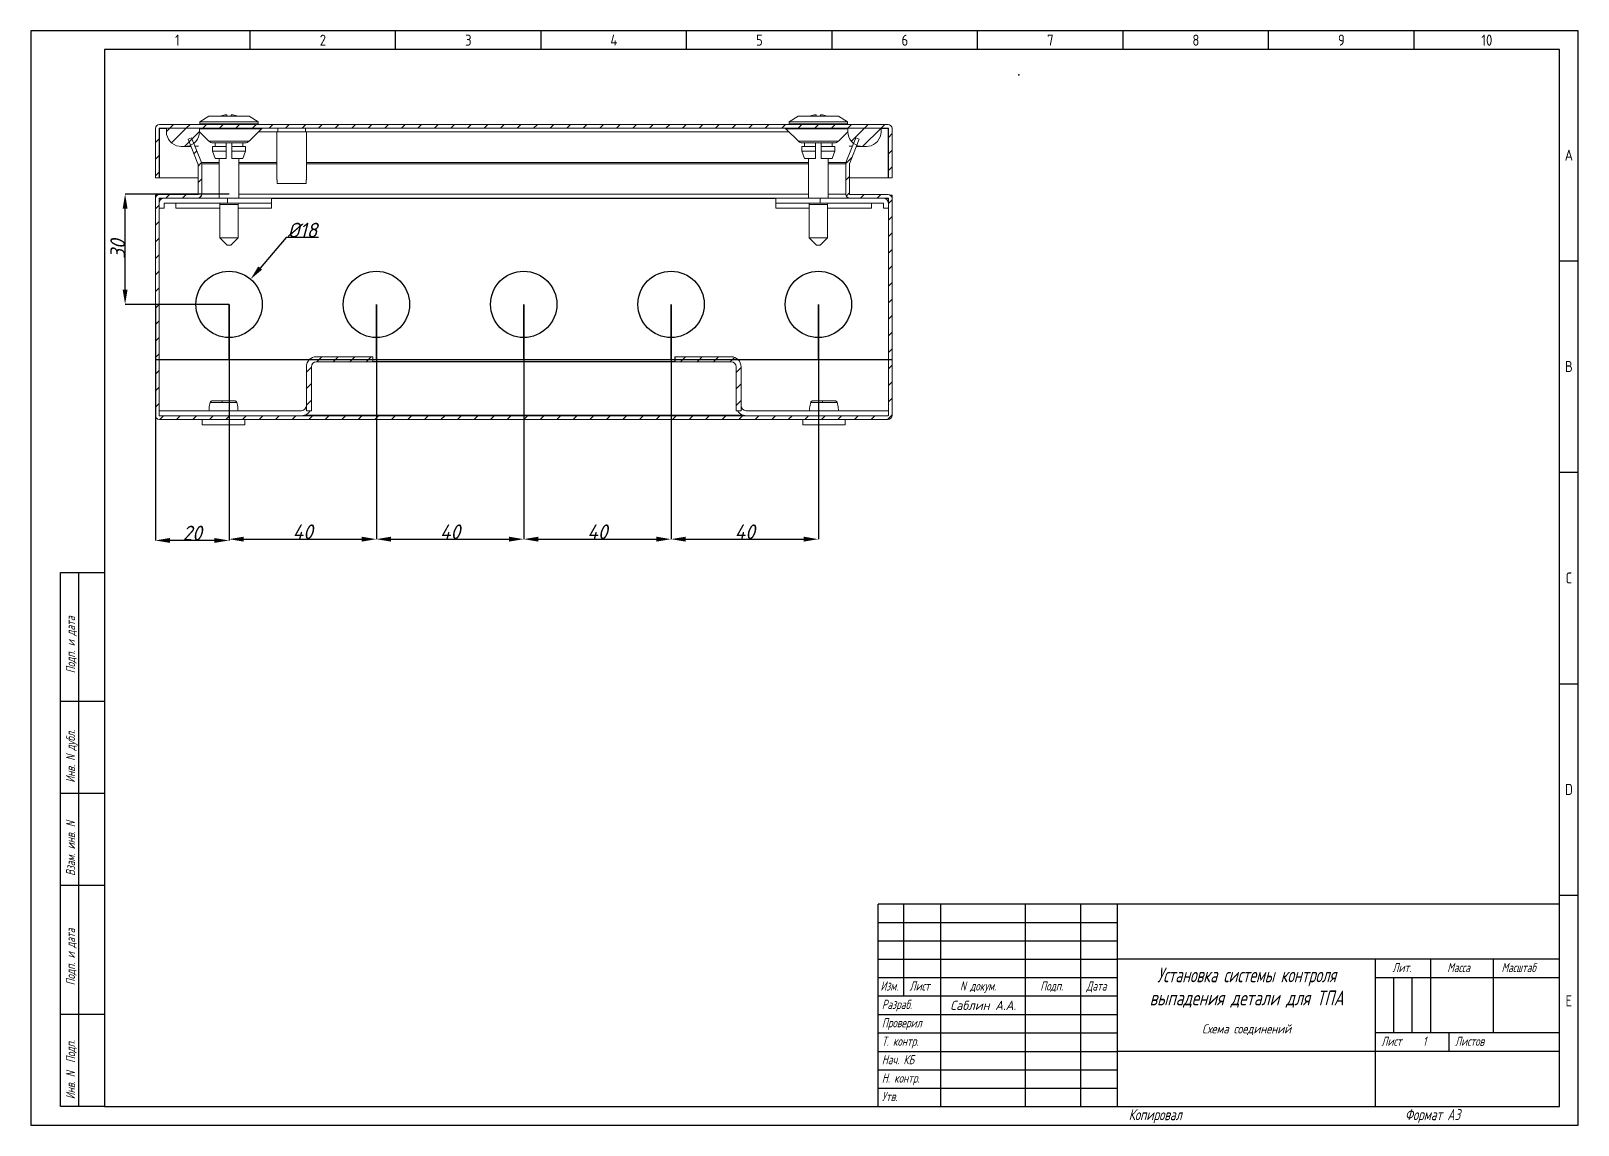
# Model space of a CAD drawing. Header units: millimetres. Extents: x 1328 to 12195, y -7 to 5934.
# Drawn here: x 2105 to 2525, y -6.7 to 290.3 of the extents above; entities that cross this region are included whole.
import ezdxf
from ezdxf.enums import TextEntityAlignment as Align

# ---------------------------------------------------------------- set-up
doc = ezdxf.new("R2010")
doc.units = ezdxf.units.MM
for name, color, linetype in [('FORMAT_LINE', 7, 'Continuous'), ('FORMAT_TEXT', 7, 'Continuous'), ('LINE', 3, 'Continuous'), ('TEXT', 7, 'Continuous'), ('Электроаппараты', 2, 'Continuous')]:
    doc.layers.add(name, color=color, linetype=linetype)
doc.styles.add('GOST_B', font='GOST_B.TTF', dxfattribs={"oblique": 15})
doc.styles.get("Standard").update_dxf_attribs({"font": 'TXTNEW.SHX'})
doc.styles.add('STYLE1', font='txtnew_w.shx', dxfattribs={"width": 0.8, "oblique": 15})
doc.dimstyles.new('ISO', dxfattribs={"dimtxt": 180, "dimasz": 180, "dimexe": 180, "dimexo": 180, "dimgap": 90, "dimtad": 1, "dimtoh": 1, "dimdec": 0, "dimzin": 0, "dimdsep": 46, "dimtxsty": 'Standard', "dimsah": 1, "dimcen": 90, "dimdle": 100, "dimadec": 4, "dimazin": 0, "dimtfac": 1, "dimtdec": 4, "dimtofl": 0, "dimtmove": 0, "dimatfit": 3, "dimfxl": 1, "dimtvp": 180, "dimtolj": 1, "dimtzin": 0, "dimarcsym": 0})
pattern_1 = [(225, (2248.3818, 441.4553), (2.245064, -2.245064), [])]

# ---------------------------------------------------------------- blocks, each defined once
blk = doc.blocks.new('FORMAT_A3-1')
for p, q in [((59.5, 292), (59.5, 297)), ((99, 292), (99, 297)), ((138.5, 292), (138.5, 297)), ((178, 292), (178, 297)), ((217.5, 292), (217.5, 297)), ((257, 292), (257, 297)), ((296.5, 292), (296.5, 297)), ((336, 292), (336, 297)), ((375.5, 292), (375.5, 297)), ((415, 234.6), (420, 234.6)), ((415, 177.2), (420, 177.2)), ((415, 119.8), (420, 119.8)), ((415, 62.4), (420, 62.4))]:
    blk.add_line(p, q)
at = {"color": 2}
for p, q in [((13, 5), (13, 150)), ((20, 115), (8, 115)), ((20, 90), (8, 90)), ((20, 65), (8, 65)), ((415, 60), (230, 60)), ((230, 5), (230, 60)), ((237, 35), (237, 60)), ((247, 5), (247, 60)), ((270, 5), (270, 60)), ((285, 5), (285, 60)), ((295, 5), (295, 60)), ((415, 45), (295, 45)), ((365, 5), (365, 45)), ((380, 25), (380, 45)), ((397, 25), (397, 45)), ((295, 40), (230, 40)), ((415, 40), (365, 40)), ((295, 35), (230, 35)), ((20, 30), (8, 30)), ((415, 25), (365, 25)), ((385, 20), (385, 25)), ((415, 20), (295, 20))]:
    blk.add_line(p, q, dxfattribs=at)
at = {"color": 7}
for p, q in [((230, 55), (295, 55)), ((230, 50), (295, 50)), ((230, 45), (295, 45)), ((370, 25), (370, 40)), ((375, 25), (375, 40)), ((230, 30), (295, 30)), ((230, 25), (295, 25)), ((230, 20), (295, 20)), ((230, 15), (295, 15)), ((230, 10), (295, 10))]:
    blk.add_line(p, q, dxfattribs=at)
blk.add_lwpolyline([(0, 0), (420, 0), (420, 297), (0, 297)], close=True)
at = {"color": 2}
blk.add_lwpolyline([(20, 5), (415, 5), (415, 292), (20, 292)], close=True, dxfattribs=at)
blk.add_lwpolyline([(20, 5), (8, 5), (8, 150), (20, 150)], dxfattribs=at)
at = {"style": 'STYLE1', "width": 0.8}
for s, p in [('1', (39.75, 294.5)), ('2', (79.25, 294.5)), ('3', (118.75, 294.5)), ('4', (158.25, 294.5)), ('5', (197.75, 294.5)), ('6', (237.25, 294.5)), ('7', (276.75, 294.5)), ('8', (316.25, 294.5)), ('9', (355.75, 294.5)), ('10', (395.25, 294.5)), ('A', (417.5, 263.3)), ('B', (417.5, 205.9)), ('C', (417.5, 148.5)), ('D', (417.5, 91.1)), ('E', (417.5, 33.7))]:
    blk.add_text(s, height=3, dxfattribs=at).set_placement(p, align=Align.MIDDLE_CENTER)
at = {"style": 'STYLE1', "oblique": 15, "width": 0.7}
for s, p in [('Подп. и дата', (12, 122.64)), ('Инв. N дубл.', (12, 92.91)), ('Взам. инв. N', (12, 67.64)), ('Подп. и дата', (12, 37.91)), ('Инв. N  Подп.', (12, 7))]:
    blk.add_text(s, height=2.5, rotation=90, dxfattribs=at).set_placement(p)
for s, height, p in [('Лит.', 2.5, (369.58, 41.5)), ('Масса', 2.5, (384.47, 41.5)), ('Масштаб', 2.5, (399.21, 41.5)), ('Изм.', 2.5, (230.61, 36.5)), ('Лист', 2.5, (238.5, 36.5)), ('N докум.', 2.5, (252.21, 36.5)), ('Подп.', 2.5, (274, 36.5)), ('Дата', 2.5, (286.5, 36.5)), ('Разраб.', 2.5, (231, 31.5)), ('Проверил', 2.5, (231, 26.5)), ('Т. контр.', 2.5, (231, 21.5)), ('Лист     1', 2.5, (366.58, 21.5)), ('Листов', 2.5, (386.58, 21.5)), ('Нач. КБ', 2.5, (231, 16.5)), ('Н. контр.', 2.5, (231, 11.5)), ('Утв.', 2.5, (231, 6.5)), ('Копировал', 3, (298, 1.32)), ('Формат А3', 3, (373, 1.32))]:
    blk.add_text(s, height=height, dxfattribs=at).set_placement(p)
blk = doc.blocks.new('*D411')
at = {"layer": 'Defpoints', "color": 0}
for p in [(2138.73, 216.05), (2158.73, 216.05), (2138.73, 151.97)]:
    blk.add_point(p, dxfattribs=at)
at = {"layer": 'FORMAT_LINE', "color": 0, "lineweight": -2}
for p, q in [((2138.73, 216.05), (2138.73, 151.97)), ((2158.73, 216.05), (2158.73, 151.97)), ((2154.73, 151.97), (2142.73, 151.97))]:
    blk.add_line(p, q, dxfattribs=at)
at = {"layer": 'FORMAT_LINE', "color": 0}
for points in [[(2142.73, 152.64), (2142.73, 151.31), (2138.73, 151.97)], [(2154.73, 151.31), (2154.73, 152.64), (2158.73, 151.97)]]:
    blk.add_solid(points, dxfattribs=at)
at = {"layer": 'FORMAT_LINE', "color": 0, "insert": (2148.73, 153.97), "char_height": 4, "attachment_point": 5, "style": 'GOST_B'}
blk.add_mtext('\\A1;20', dxfattribs=at)
blk = doc.blocks.new('*D412')
at = {"layer": 'Defpoints', "color": 0}
for p in [(2130.52, 245.99), (2158.74, 245.99), (2158.73, 216.05)]:
    blk.add_point(p, dxfattribs=at)
at = {"layer": 'FORMAT_LINE', "color": 0, "lineweight": -2}
for p, q in [((2158.74, 245.99), (2130.52, 245.99)), ((2130.52, 220.05), (2130.52, 241.99)), ((2158.73, 216.05), (2130.52, 216.05))]:
    blk.add_line(p, q, dxfattribs=at)
at = {"layer": 'FORMAT_LINE', "color": 0}
for points in [[(2131.19, 241.99), (2129.85, 241.99), (2130.52, 245.99)], [(2129.85, 220.05), (2131.19, 220.05), (2130.52, 216.05)]]:
    blk.add_solid(points, dxfattribs=at)
at = {"layer": 'FORMAT_LINE', "color": 0, "insert": (2128.52, 231.02), "char_height": 4, "attachment_point": 5, "rotation": 90, "style": 'GOST_B'}
blk.add_mtext('\\A1;30', dxfattribs=at)
blk = doc.blocks.new('*D413')
at = {"layer": 'Defpoints', "color": 0}
for p in [(2158.73, 216.05), (2198.73, 216.05), (2198.73, 152.32)]:
    blk.add_point(p, dxfattribs=at)
at = {"layer": 'FORMAT_LINE', "color": 0, "lineweight": -2}
for p, q in [((2158.73, 216.05), (2158.73, 152.32)), ((2198.73, 216.05), (2198.73, 152.32)), ((2162.73, 152.32), (2194.73, 152.32))]:
    blk.add_line(p, q, dxfattribs=at)
at = {"layer": 'FORMAT_LINE', "color": 0}
for points in [[(2162.73, 152.99), (2162.73, 151.65), (2158.73, 152.32)], [(2194.73, 151.65), (2194.73, 152.99), (2198.73, 152.32)]]:
    blk.add_solid(points, dxfattribs=at)
at = {"layer": 'FORMAT_LINE', "color": 0, "insert": (2178.73, 154.32), "char_height": 4, "attachment_point": 5, "style": 'GOST_B'}
blk.add_mtext('\\A1;40', dxfattribs=at)
blk = doc.blocks.new('*D414')
at = {"layer": 'Defpoints', "color": 0}
for p in [(2164.58, 222.88), (2152.87, 209.21)]:
    blk.add_point(p, dxfattribs=at)
at = {"layer": 'FORMAT_LINE', "color": 0, "lineweight": -2}
for p, q in [((2174.28, 234.21), (2167.18, 225.92)), ((2182.99, 234.21), (2174.28, 234.21))]:
    blk.add_line(p, q, dxfattribs=at)
at = {"layer": 'FORMAT_LINE', "color": 0}
blk.add_solid([(2166.67, 226.36), (2167.69, 225.49), (2164.58, 222.88)], dxfattribs=at)
at = {"layer": 'FORMAT_LINE', "color": 0, "insert": (2178.64, 236.21), "char_height": 4, "attachment_point": 5, "style": 'GOST_B'}
blk.add_mtext('\\A1;%%c18', dxfattribs=at)
blk = doc.blocks.new('*D454')
at = {"layer": 'Defpoints', "color": 0}
for p in [(2198.73, 216.05), (2238.73, 216.05), (2238.73, 152.32)]:
    blk.add_point(p, dxfattribs=at)
at = {"layer": 'FORMAT_LINE', "color": 0, "lineweight": -2}
for p, q in [((2198.73, 216.05), (2198.73, 152.32)), ((2238.73, 216.05), (2238.73, 152.32)), ((2202.73, 152.32), (2234.73, 152.32))]:
    blk.add_line(p, q, dxfattribs=at)
at = {"layer": 'FORMAT_LINE', "color": 0}
for points in [[(2202.73, 152.99), (2202.73, 151.65), (2198.73, 152.32)], [(2234.73, 151.65), (2234.73, 152.99), (2238.73, 152.32)]]:
    blk.add_solid(points, dxfattribs=at)
at = {"layer": 'FORMAT_LINE', "color": 0, "insert": (2218.73, 154.32), "char_height": 4, "attachment_point": 5, "style": 'GOST_B'}
blk.add_mtext('\\A1;40', dxfattribs=at)
blk = doc.blocks.new('*D455')
at = {"layer": 'Defpoints', "color": 0}
for p in [(2238.73, 216.05), (2278.73, 216.05), (2278.73, 152.32)]:
    blk.add_point(p, dxfattribs=at)
at = {"layer": 'FORMAT_LINE', "color": 0, "lineweight": -2}
for p, q in [((2238.73, 216.05), (2238.73, 152.32)), ((2278.73, 216.05), (2278.73, 152.32)), ((2242.73, 152.32), (2274.73, 152.32))]:
    blk.add_line(p, q, dxfattribs=at)
at = {"layer": 'FORMAT_LINE', "color": 0}
for points in [[(2242.73, 152.99), (2242.73, 151.65), (2238.73, 152.32)], [(2274.73, 151.65), (2274.73, 152.99), (2278.73, 152.32)]]:
    blk.add_solid(points, dxfattribs=at)
at = {"layer": 'FORMAT_LINE', "color": 0, "insert": (2258.73, 154.32), "char_height": 4, "attachment_point": 5, "style": 'GOST_B'}
blk.add_mtext('\\A1;40', dxfattribs=at)
blk = doc.blocks.new('*D456')
at = {"layer": 'Defpoints', "color": 0}
for p in [(2278.73, 216.05), (2318.73, 216.05), (2318.73, 152.32)]:
    blk.add_point(p, dxfattribs=at)
at = {"layer": 'FORMAT_LINE', "color": 0, "lineweight": -2}
for p, q in [((2278.73, 216.05), (2278.73, 152.32)), ((2318.73, 216.05), (2318.73, 152.32)), ((2282.73, 152.32), (2314.73, 152.32))]:
    blk.add_line(p, q, dxfattribs=at)
at = {"layer": 'FORMAT_LINE', "color": 0}
for points in [[(2282.73, 152.99), (2282.73, 151.65), (2278.73, 152.32)], [(2314.73, 151.65), (2314.73, 152.99), (2318.73, 152.32)]]:
    blk.add_solid(points, dxfattribs=at)
at = {"layer": 'FORMAT_LINE', "color": 0, "insert": (2298.73, 154.32), "char_height": 4, "attachment_point": 5, "style": 'GOST_B'}
blk.add_mtext('\\A1;40', dxfattribs=at)

msp = doc.modelspace()

# ---------------------------------------------------------------- hatches: boundary and pattern name
at = {"layer": 'Электроаппараты', "linetype": 'Continuous', "lineweight": 0}
h = msp.add_hatch(dxfattribs=at)
h.set_pattern_fill('ANSI31', color=256, angle=180, style=0)
h.set_pattern_definition(pattern_1)
edge = h.paths.add_edge_path(flags=0)
edge.add_arc((2337.63, 263.78), 1.1, 360, 450)
edge.add_line((2337.63, 264.88), (2139.83, 264.88))
edge.add_arc((2139.83, 263.78), 1.1, 90, 180)
edge.add_line((2138.73, 263.78), (2138.73, 250.38))
edge.add_line((2138.73, 250.38), (2139.73, 250.38))
edge.add_line((2139.73, 250.38), (2139.73, 263.78))
edge.add_arc((2139.83, 263.78), 0.1, 90, 180, ccw=False)
edge.add_line((2139.83, 263.88), (2337.63, 263.88))
edge.add_arc((2337.63, 263.78), 0.1, 0, 90, ccw=False)
edge.add_line((2337.73, 263.78), (2337.73, 250.38))
edge.add_line((2337.73, 250.38), (2338.73, 250.38))
edge.add_line((2338.73, 250.38), (2338.73, 263.78))
h = msp.add_hatch(dxfattribs=at)
h.set_pattern_fill('ANSI31', color=256, angle=180, style=0)
h.set_pattern_definition(pattern_1)
edge = h.paths.add_edge_path(flags=0)
edge.add_arc((2337.63, 185.94), 0.1, 270, 360, ccw=False)
edge.add_line((2337.63, 185.84), (2139.83, 185.84))
edge.add_arc((2139.83, 185.94), 0.1, 180, 270, ccw=False)
edge.add_line((2139.73, 185.94), (2139.73, 244.78))
edge.add_arc((2139.83, 244.78), 0.1, 90, 180, ccw=False)
edge.add_line((2139.83, 244.88), (2150.21, 244.88))
edge.add_arc((2150.21, 245.98), 1.1, 270, 360)
edge.add_line((2151.31, 245.98), (2151.31, 254.16))
edge.add_arc((2150.21, 254.16), 1.1, 360, 382)
edge.add_line((2151.23, 254.57), (2148.54, 261.23))
edge.add_line((2148.54, 261.23), (2147.61, 260.86))
edge.add_line((2147.61, 260.86), (2150.3, 254.2))
edge.add_arc((2150.21, 254.16), 0.1, 0, 22, ccw=False)
edge.add_line((2150.31, 254.16), (2150.31, 245.98))
edge.add_arc((2150.21, 245.98), 0.1, 270, 360, ccw=False)
edge.add_line((2150.21, 245.88), (2139.83, 245.88))
edge.add_arc((2139.83, 244.78), 1.1, 90, 180)
edge.add_line((2138.73, 244.78), (2138.73, 185.94))
edge.add_arc((2139.83, 185.94), 1.1, 180, 270)
edge.add_line((2139.83, 184.84), (2337.63, 184.84))
edge.add_arc((2337.63, 185.94), 1.1, 270, 360)
edge.add_line((2338.73, 185.94), (2338.73, 244.78))
edge.add_arc((2337.63, 244.78), 1.1, 360, 450)
edge.add_line((2337.63, 245.88), (2327.24, 245.88))
edge.add_arc((2327.24, 245.98), 0.1, 180, 270, ccw=False)
edge.add_line((2327.14, 245.98), (2327.14, 254.16))
edge.add_arc((2327.24, 254.16), 0.1, 158, 180, ccw=False)
edge.add_line((2327.15, 254.2), (2329.84, 260.86))
edge.add_line((2329.84, 260.86), (2328.91, 261.23))
edge.add_line((2328.91, 261.23), (2326.22, 254.57))
edge.add_arc((2327.24, 254.16), 1.1, 158, 180)
edge.add_line((2326.14, 254.16), (2326.14, 245.98))
edge.add_arc((2327.24, 245.98), 1.1, 180, 270)
edge.add_line((2327.24, 244.88), (2337.63, 244.88))
edge.add_arc((2337.63, 244.78), 0.1, 0, 90, ccw=False)
edge.add_line((2337.73, 244.78), (2337.73, 185.94))
h = msp.add_hatch(dxfattribs=at)
h.set_pattern_fill('ANSI31', color=256, angle=180, style=0)
h.set_pattern_definition(pattern_1)
edge = h.paths.add_edge_path(flags=0)
edge.add_arc((2146.23, 266.38), 7.5, 261.7868, 278.2132)
edge.add_arc((2146.73, 262.92), 4, 278.2132, 360)
edge.add_line((2150.73, 262.92), (2150.73, 263.88))
edge.add_line((2150.73, 263.88), (2141.73, 263.88))
edge.add_line((2141.73, 263.88), (2141.73, 262.92))
edge.add_arc((2145.73, 262.92), 4, 180, 261.7868)
h = msp.add_hatch(dxfattribs=at)
h.set_pattern_fill('ANSI31', color=256, angle=180, style=0)
h.set_pattern_definition(pattern_1)
edge = h.paths.add_edge_path(flags=0)
edge.add_arc((2331.23, 266.38), 7.5, 261.7868, 278.2132)
edge.add_arc((2331.73, 262.92), 4, 278.2132, 360)
edge.add_line((2335.73, 262.92), (2335.73, 263.88))
edge.add_line((2335.73, 263.88), (2326.73, 263.88))
edge.add_line((2326.73, 263.88), (2326.73, 262.92))
edge.add_arc((2330.73, 262.92), 4, 180, 261.7868)
h = msp.add_hatch(dxfattribs=at)
h.set_pattern_fill('ANSI31', color=256, angle=180, style=0)
h.set_pattern_definition(pattern_1)
edge = h.paths.add_edge_path(flags=0)
edge.add_line((2179.73, 187.19), (2181.08, 187.19))
edge.add_line((2181.08, 187.19), (2181.08, 199.14))
edge.add_arc((2182.43, 199.14), 1.35, 90, 180, ccw=False)
edge.add_line((2182.43, 200.49), (2197.73, 200.49))
edge.add_line((2197.73, 200.49), (2197.73, 201.84))
edge.add_line((2197.73, 201.84), (2182.43, 201.84))
edge.add_arc((2182.43, 199.14), 2.7, 90, 180)
edge.add_line((2179.73, 199.14), (2179.73, 187.19))
h = msp.add_hatch(dxfattribs=at)
h.set_pattern_fill('ANSI31', color=256, angle=180, style=0)
h.set_pattern_definition(pattern_1)
edge = h.paths.add_edge_path(flags=0)
edge.add_arc((2295.03, 199.14), 1.35, 0, 90, ccw=False)
edge.add_line((2296.38, 199.14), (2296.38, 187.19))
edge.add_line((2296.38, 187.19), (2297.73, 187.19))
edge.add_line((2297.73, 187.19), (2297.73, 199.14))
edge.add_arc((2295.03, 199.14), 2.7, 360, 450)
edge.add_line((2295.03, 201.84), (2279.73, 201.84))
edge.add_line((2279.73, 201.84), (2279.73, 200.49))
edge.add_line((2279.73, 200.49), (2295.03, 200.49))

# ---------------------------------------------------------------- linework, layer by layer
at = {"layer": 'FORMAT_LINE', "color": 7}
for p, q in [((2158.73, 201.05), (2158.73, 216.05)), ((2198.73, 201.05), (2198.73, 216.05)), ((2238.73, 201.05), (2238.73, 216.05)), ((2278.73, 201.05), (2278.73, 216.05)), ((2318.73, 201.05), (2318.73, 216.05)), ((2279.73, 201.84), (2279.73, 200.49)), ((2138.73, 201.05), (2158.73, 201.05)), ((2158.73, 201.05), (2178.73, 201.05)), ((2178.73, 201.05), (2198.73, 201.05)), ((2279.73, 200.49), (2197.73, 200.49)), ((2198.73, 201.05), (2218.73, 201.05)), ((2218.73, 201.05), (2238.73, 201.05)), ((2238.73, 201.05), (2258.73, 201.05)), ((2258.73, 201.05), (2278.73, 201.05)), ((2278.73, 201.05), (2298.73, 201.05)), ((2298.73, 201.05), (2318.73, 201.05)), ((2318.73, 201.05), (2338.73, 201.05))]:
    msp.add_line(p, q, dxfattribs=at)
for centre in [(2158.73, 216.05), (2198.73, 216.05), (2238.73, 216.05), (2278.73, 216.05), (2318.73, 216.05)]:
    msp.add_circle(centre, 9, dxfattribs=at)
at = {"layer": 'LINE'}
msp.add_point((2373.16, 278.35), dxfattribs=at)
at = {"layer": 'Электроаппараты', "linetype": 'Continuous', "lineweight": 15}
for p, q in [((2337.63, 264.88), (2139.83, 264.88)), ((2153.22, 267.13), (2150.83, 265.58)), ((2150.83, 265.58), (2150.83, 265.08)), ((2166.62, 265.58), (2150.83, 265.58)), ((2150.83, 265.08), (2151.04, 264.88)), ((2166.62, 265.08), (2150.83, 265.08)), ((2164.23, 267.13), (2153.22, 267.13)), ((2158.13, 267.51), (2157.63, 267.51)), ((2159.82, 267.51), (2159.33, 267.51)), ((2166.62, 265.58), (2164.23, 267.13)), ((2166.41, 264.88), (2166.62, 265.08)), ((2166.62, 265.08), (2166.62, 265.58)), ((2313.22, 267.13), (2310.83, 265.58)), ((2310.83, 265.58), (2310.83, 265.08)), ((2326.62, 265.58), (2310.83, 265.58)), ((2310.83, 265.08), (2311.04, 264.88)), ((2326.62, 265.08), (2310.83, 265.08)), ((2324.23, 267.13), (2313.22, 267.13)), ((2318.13, 267.51), (2317.63, 267.51)), ((2319.82, 267.51), (2319.33, 267.51)), ((2326.62, 265.58), (2324.23, 267.13)), ((2326.41, 264.88), (2326.62, 265.08)), ((2326.62, 265.08), (2326.62, 265.58)), ((2138.73, 263.78), (2138.73, 250.38)), ((2139.68, 263.77), (2139.83, 263.78)), ((2139.73, 263.78), (2139.73, 250.38)), ((2337.63, 263.88), (2139.83, 263.88)), ((2139.83, 263.78), (2139.83, 263.88)), ((2139.83, 263.78), (2139.83, 250.38)), ((2141.73, 263.78), (2139.83, 263.78)), ((2141.73, 263.88), (2150.73, 263.88)), ((2141.73, 263.88), (2141.73, 262.92)), ((2147.61, 260.86), (2148.54, 261.23)), ((2150.3, 254.2), (2147.61, 260.86)), ((2151.23, 254.57), (2148.54, 261.23)), ((2150.73, 262.92), (2150.73, 263.88)), ((2158.73, 263.73), (2150.73, 263.73)), ((2150.73, 262.88), (2153.29, 260.32)), ((2167.58, 263.73), (2158.73, 263.73)), ((2164.17, 260.32), (2167.58, 263.73)), ((2166.76, 262.92), (2171.98, 262.92)), ((2171.73, 262.88), (2171.73, 249.88)), ((2179.73, 262.88), (2171.73, 262.88)), ((2171.98, 263.88), (2171.98, 262.88)), ((2179.48, 262.88), (2179.48, 263.88)), ((2179.48, 262.92), (2310.69, 262.92)), ((2179.73, 249.88), (2179.73, 262.88)), ((2309.87, 263.73), (2313.29, 260.32)), ((2318.73, 263.73), (2309.87, 263.73)), ((2326.73, 263.73), (2318.73, 263.73)), ((2324.17, 260.32), (2326.73, 262.88)), ((2328.91, 261.23), (2326.22, 254.57)), ((2326.73, 263.88), (2335.73, 263.88)), ((2326.73, 263.88), (2326.73, 262.92)), ((2329.84, 260.86), (2327.15, 254.2)), ((2328.91, 261.23), (2329.84, 260.86)), ((2335.73, 262.92), (2335.73, 263.88)), ((2337.63, 263.78), (2335.73, 263.78)), ((2337.63, 263.78), (2337.63, 263.88)), ((2337.63, 263.78), (2337.77, 263.77)), ((2337.63, 250.38), (2337.63, 263.78)), ((2337.73, 250.38), (2337.73, 263.78)), ((2338.73, 250.38), (2338.73, 263.78)), ((2146.23, 258.88), (2148.41, 258.88)), ((2147.3, 258.96), (2148.38, 258.96)), ((2149.46, 258.96), (2150.4, 258.96)), ((2153.29, 260.32), (2158.73, 260.32)), ((2154.23, 258.88), (2154.23, 257.63)), ((2157.98, 258.88), (2154.23, 258.88)), ((2154.23, 257.63), (2154.99, 255.63)), ((2157.98, 257.63), (2154.23, 257.63)), ((2154.98, 259.88), (2154.98, 258.88)), ((2157.98, 258.88), (2157.98, 259.88)), ((2157.98, 257.63), (2157.98, 258.88)), ((2157.98, 255.63), (2157.98, 257.63)), ((2158.73, 260.32), (2164.17, 260.32)), ((2159.48, 259.88), (2159.48, 258.88)), ((2159.48, 258.88), (2159.48, 257.63)), ((2163.23, 258.88), (2159.48, 258.88)), ((2159.48, 257.63), (2163.23, 257.63)), ((2159.48, 257.63), (2159.48, 255.63)), ((2162.46, 255.63), (2163.23, 257.63)), ((2162.48, 258.88), (2162.48, 259.88)), ((2163.23, 257.63), (2163.23, 258.88)), ((2313.29, 260.32), (2318.73, 260.32)), ((2314.23, 258.88), (2314.23, 257.63)), ((2317.98, 258.88), (2314.23, 258.88)), ((2314.23, 257.63), (2314.99, 255.63)), ((2317.98, 257.63), (2314.23, 257.63)), ((2314.98, 259.88), (2314.98, 258.88)), ((2317.98, 258.88), (2317.98, 259.88)), ((2317.98, 257.63), (2317.98, 258.88)), ((2317.98, 255.63), (2317.98, 257.63)), ((2318.73, 260.32), (2324.17, 260.32)), ((2319.48, 259.88), (2319.48, 258.88)), ((2323.23, 258.88), (2319.48, 258.88)), ((2319.48, 258.88), (2319.48, 257.63)), ((2319.48, 257.63), (2323.23, 257.63)), ((2319.48, 257.63), (2319.48, 255.63)), ((2322.46, 255.63), (2323.23, 257.63)), ((2322.48, 258.88), (2322.48, 259.88)), ((2323.23, 257.63), (2323.23, 258.88)), ((2327.05, 258.96), (2327.99, 258.96)), ((2329.04, 258.88), (2331.23, 258.88)), ((2329.07, 258.96), (2330.15, 258.96)), ((2150.31, 245.98), (2150.31, 254.16)), ((2156.08, 254.57), (2151.23, 254.57)), ((2151.31, 245.98), (2151.31, 254.16)), ((2151.31, 254.16), (2156.08, 254.16)), ((2154.99, 255.63), (2157.98, 255.63)), ((2156.08, 255.63), (2156.08, 244.88)), ((2159.48, 255.63), (2162.46, 255.63)), ((2161.38, 244.88), (2161.38, 255.63)), ((2171.73, 254.57), (2161.38, 254.57)), ((2161.38, 254.16), (2171.73, 254.16)), ((2316.08, 254.57), (2179.73, 254.57)), ((2179.73, 254.16), (2316.08, 254.16)), ((2314.99, 255.63), (2317.98, 255.63)), ((2316.08, 255.63), (2316.08, 244.88)), ((2319.48, 255.63), (2322.46, 255.63)), ((2321.38, 244.88), (2321.38, 255.63)), ((2326.22, 254.57), (2321.38, 254.57)), ((2321.38, 254.16), (2326.14, 254.16)), ((2326.14, 254.16), (2326.14, 245.98)), ((2327.14, 254.16), (2327.14, 245.98)), ((2139.73, 250.38), (2138.73, 250.38)), ((2139.73, 250.38), (2139.83, 250.38)), ((2139.83, 250.38), (2150.31, 250.38)), ((2171.78, 249.88), (2171.73, 249.88)), ((2171.78, 248.88), (2171.78, 249.88)), ((2171.78, 248.88), (2179.67, 248.88)), ((2179.73, 249.88), (2179.67, 249.88)), ((2179.67, 249.88), (2179.67, 248.88)), ((2327.14, 250.38), (2337.63, 250.38)), ((2337.73, 250.38), (2337.63, 250.38)), ((2337.73, 250.38), (2338.73, 250.38)), ((2138.73, 245.71), (2139.23, 245.71)), ((2138.73, 245.71), (2138.73, 244.86)), ((2138.73, 244.86), (2138.73, 244.86)), ((2138.73, 185.94), (2138.73, 244.78)), ((2139.73, 185.94), (2139.73, 244.78)), ((2139.73, 244.78), (2140.57, 244.78)), ((2139.77, 244.86), (2140.23, 244.86)), ((2139.83, 245.88), (2150.21, 245.88)), ((2139.83, 244.88), (2150.21, 244.88)), ((2140.23, 244.88), (2140.23, 244.86)), ((2150.21, 244.88), (2158.28, 244.88)), ((2150.3, 245.98), (2150.31, 245.99)), ((2150.31, 245.98), (2150.3, 245.98)), ((2156.08, 245.98), (2151.31, 245.98)), ((2158.28, 244.88), (2158.28, 243.53)), ((2170.28, 244.88), (2158.28, 244.88)), ((2316.08, 245.98), (2161.38, 245.98)), ((2170.28, 244.88), (2307.17, 244.88)), ((2170.28, 243.53), (2170.28, 244.88)), ((2170.28, 244.78), (2307.17, 244.78)), ((2307.17, 244.88), (2307.17, 243.53)), ((2319.17, 244.88), (2307.17, 244.88)), ((2319.17, 244.88), (2327.24, 244.88)), ((2319.17, 243.53), (2319.17, 244.88)), ((2326.14, 245.98), (2321.38, 245.98)), ((2327.14, 245.99), (2327.15, 245.98)), ((2327.15, 245.98), (2327.14, 245.98)), ((2327.24, 245.88), (2337.63, 245.88)), ((2327.24, 244.88), (2337.63, 244.88)), ((2336.88, 244.78), (2337.73, 244.78)), ((2337.23, 244.88), (2337.23, 244.86)), ((2337.23, 244.86), (2337.68, 244.86)), ((2337.73, 244.78), (2337.73, 185.94)), ((2338.22, 245.71), (2338.73, 245.71)), ((2338.72, 244.86), (2338.73, 244.86)), ((2338.73, 245.71), (2338.73, 244.86)), ((2338.73, 244.86), (2338.73, 244.78)), ((2338.73, 244.78), (2338.73, 185.94)), ((2141.08, 242.18), (2139.73, 242.18)), ((2141.08, 243.53), (2158.28, 243.53)), ((2141.08, 242.18), (2141.08, 243.53)), ((2144.28, 243.53), (2144.28, 243.53)), ((2144.28, 242.18), (2144.28, 243.53)), ((2156.19, 243.53), (2144.28, 243.53)), ((2156.23, 242.18), (2144.28, 242.18)), ((2156.19, 243.53), (2156.23, 243.13)), ((2156.23, 243.13), (2156.23, 234.13)), ((2156.23, 243.13), (2161.23, 243.13)), ((2158.28, 243.53), (2170.28, 243.53)), ((2161.23, 243.13), (2161.27, 243.53)), ((2161.23, 234.13), (2161.23, 243.13)), ((2170.28, 242.18), (2161.23, 242.18)), ((2170.28, 243.53), (2161.27, 243.53)), ((2170.28, 243.53), (2170.28, 243.53)), ((2170.28, 243.53), (2170.28, 242.18)), ((2307.17, 243.53), (2319.17, 243.53)), ((2307.17, 243.53), (2307.17, 243.53)), ((2307.17, 242.18), (2307.17, 243.53)), ((2316.19, 243.53), (2307.17, 243.53)), ((2316.23, 242.18), (2307.17, 242.18)), ((2316.19, 243.53), (2316.23, 243.13)), ((2316.23, 243.13), (2316.23, 234.13)), ((2316.23, 243.13), (2321.23, 243.13)), ((2319.17, 243.53), (2336.37, 243.53)), ((2321.23, 243.13), (2321.27, 243.53)), ((2321.23, 234.13), (2321.23, 243.13)), ((2333.17, 242.18), (2321.23, 242.18)), ((2333.17, 243.53), (2321.27, 243.53)), ((2333.17, 243.53), (2333.17, 243.53)), ((2333.17, 243.53), (2333.17, 242.18)), ((2336.38, 243.53), (2336.38, 242.18)), ((2336.38, 242.18), (2337.73, 242.18)), ((2156.23, 234.13), (2158.23, 232.13)), ((2156.23, 234.13), (2161.23, 234.13)), ((2158.23, 232.13), (2159.23, 232.13)), ((2159.23, 232.13), (2161.23, 234.13)), ((2316.23, 234.13), (2318.23, 232.13)), ((2316.23, 234.13), (2321.23, 234.13)), ((2318.23, 232.13), (2319.23, 232.13)), ((2319.23, 232.13), (2321.23, 234.13)), ((2182.43, 201.84), (2197.73, 201.84)), ((2197.73, 201.84), (2197.73, 200.49)), ((2279.73, 200.49), (2279.73, 201.84)), ((2279.73, 201.84), (2295.03, 201.84)), ((2179.73, 187.19), (2179.73, 199.14)), ((2181.08, 187.19), (2181.08, 199.14)), ((2182.43, 200.49), (2197.73, 200.49)), ((2279.73, 200.49), (2295.03, 200.49)), ((2296.38, 199.14), (2296.38, 187.19)), ((2297.73, 199.14), (2297.73, 187.19)), ((2178.38, 187.19), (2139.73, 187.19)), ((2337.63, 185.84), (2139.83, 185.84)), ((2337.63, 184.84), (2139.83, 184.84)), ((2151.48, 184.84), (2151.48, 183.34)), ((2162.98, 183.34), (2162.98, 184.84)), ((2179.1, 185.94), (2298.35, 185.94)), ((2181.08, 187.19), (2179.73, 187.19)), ((2297.73, 187.19), (2296.38, 187.19)), ((2337.73, 187.19), (2299.08, 187.19)), ((2314.48, 184.84), (2314.48, 183.34)), ((2325.98, 183.34), (2325.98, 184.84)), ((2151.48, 183.34), (2157.23, 183.34)), ((2157.23, 183.34), (2162.98, 183.34)), ((2314.48, 183.34), (2325.98, 183.34))]:
    msp.add_line(p, q, dxfattribs=at)
for centre, radius, start, end in [((2139.83, 263.78), 1.1, 90, 180), ((2158.73, 261.13), 6.47, 99.7588, 112.0228), ((2158.73, 261.13), 6.47, 67.9772, 80.2412), ((2318.73, 261.13), 6.47, 99.7588, 112.0228), ((2318.73, 261.13), 6.47, 67.9772, 80.2412), ((2337.63, 263.78), 1.1, 360, 90), ((2139.83, 263.78), 0.1, 90, 180), ((2145.73, 262.92), 4, 180, 261.7868), ((2146.73, 262.92), 4, 278.2132, 360), ((2167.93, 263.38), 0.5, 90, 135), ((2309.52, 263.38), 0.5, 45, 90), ((2330.73, 262.92), 4, 180, 261.7868), ((2331.73, 262.92), 4, 278.2132, 360), ((2337.63, 263.78), 0.1, 0, 90), ((2146.23, 266.38), 7.5, 261.7868, 278.2132), ((2154.35, 261.38), 1.5, 225, 270), ((2163.1, 261.38), 1.5, 270, 315), ((2314.35, 261.38), 1.5, 225, 270), ((2323.1, 261.38), 1.5, 270, 315), ((2331.23, 266.38), 7.5, 261.7868, 278.2132), ((2150.21, 254.16), 0.1, 0, 22), ((2150.21, 254.16), 1.1, 360, 22), ((2327.24, 254.16), 1.1, 158, 180), ((2327.24, 254.16), 0.1, 158, 180), ((2139.83, 244.78), 1.1, 90, 180), ((2139.83, 244.78), 0.1, 90, 180), ((2141.08, 243.53), 1.35, 90, 180), ((2150.21, 245.98), 0.1, 270, 0), ((2150.21, 245.98), 1.1, 270, 360), ((2327.24, 245.98), 1.1, 180, 270), ((2327.24, 245.98), 0.1, 180, 270), ((2336.37, 243.53), 1.35, 360, 90), ((2337.63, 244.78), 1.1, 360, 90), ((2337.63, 244.78), 0.1, 0, 90), ((2141.08, 243.53), 0.001, 90, 180), ((2336.37, 243.53), 0.001, 0, 90), ((2182.43, 199.14), 2.7, 90, 180), ((2295.03, 199.14), 2.7, 360, 90), ((2182.43, 199.14), 1.35, 90, 180), ((2295.03, 199.14), 1.35, 360, 90), ((2157.73, 189.53), 0.882, 159.7762, 185.2036), ((2320.73, 189.53), 0.886, 159.8653, 185.1843), ((2139.83, 185.94), 1.1, 180, 270), ((2139.83, 185.94), 0.1, 180, 270), ((2178.38, 188.54), 1.35, 270, 360), ((2178.38, 188.54), 2.7, 270, 330), ((2299.08, 188.54), 2.7, 210, 270), ((2299.08, 188.54), 1.35, 180, 270), ((2337.63, 185.94), 1.1, 270, 360), ((2337.63, 185.94), 0.1, 270, 0)]:
    msp.add_arc(centre, radius, start, end, dxfattribs=at)
for points, knots in [([(2158.13, 267.13), (2158.13, 267.16), (2158.13, 267.35), (2158.13, 267.44), (2158.13, 267.51)], [0, 0, 0, 0, 0.137513, 1, 1, 1, 1]), ([(2159.33, 267.51), (2159.33, 267.44), (2159.33, 267.36), (2159.33, 267.17), (2159.33, 267.13)], [0, 0, 0, 0, 0.801511, 1, 1, 1, 1]), ([(2318.13, 267.13), (2318.13, 267.16), (2318.13, 267.35), (2318.13, 267.44), (2318.13, 267.51)], [0, 0, 0, 0, 0.137513, 1, 1, 1, 1]), ([(2319.33, 267.51), (2319.33, 267.44), (2319.33, 267.36), (2319.33, 267.17), (2319.33, 267.13)], [0, 0, 0, 0, 0.801511, 1, 1, 1, 1]), ([(2139.83, 263.78), (2139.81, 263.77), (2139.79, 263.75), (2139.75, 263.73), (2139.73, 263.7), (2139.73, 263.69), (2139.73, 263.68)], [0, 0, 0, 0, 0.250033, 0.5, 0.749989, 1, 1, 1, 1]), ([(2337.73, 263.68), (2337.72, 263.69), (2337.72, 263.7), (2337.7, 263.73), (2337.67, 263.75), (2337.64, 263.77), (2337.63, 263.78)], [0, 0, 0, 0, 0.2500112, 0.5, 0.7499671, 1, 1, 1, 1]), ([(2154.35, 259.88), (2154.41, 259.88), (2154.5, 259.88), (2155.04, 259.88), (2155.61, 259.88), (2156.31, 259.88), (2157.33, 259.88), (2158.18, 259.88), (2158.73, 259.88)], [0, 0, 0, 0, 0.2394568, 0.3683604, 0.5000003, 0.6316396, 0.7605432, 1, 1, 1, 1]), ([(2158.73, 259.88), (2159.28, 259.88), (2160.12, 259.88), (2161.14, 259.88), (2161.84, 259.88), (2162.41, 259.88), (2162.96, 259.88), (2163.05, 259.88), (2163.1, 259.88)], [0, 0, 0, 0, 0.239457, 0.368361, 0.5, 0.631639, 0.760543, 1, 1, 1, 1]), ([(2314.35, 259.88), (2314.41, 259.88), (2314.5, 259.88), (2315.04, 259.88), (2315.61, 259.88), (2316.31, 259.88), (2317.33, 259.88), (2318.18, 259.88), (2318.73, 259.88)], [0, 0, 0, 0, 0.239457, 0.368361, 0.5, 0.631639, 0.760543, 1, 1, 1, 1]), ([(2318.73, 259.88), (2319.28, 259.88), (2320.12, 259.88), (2321.14, 259.88), (2321.84, 259.88), (2322.41, 259.88), (2322.96, 259.88), (2323.05, 259.88), (2323.1, 259.88)], [0, 0, 0, 0, 0.2394568, 0.3683604, 0.4999997, 0.6316396, 0.7605432, 1, 1, 1, 1]), ([(2140.23, 244.86), (2140.23, 244.87), (2140.24, 244.87), (2140.24, 244.87), (2140.25, 244.87), (2140.26, 244.88), (2140.26, 244.88), (2140.27, 244.88), (2140.27, 244.88), (2140.28, 244.88)], [0, 0, 0, 0, 0.00002505429, 0.00002505429, 0.00002505429, 0.00005160646, 0.00005160646, 0.00005160646, 0.0000786939, 0.0000786939, 0.0000786939, 0.0000786939]), ([(2150.3, 245.98), (2150.27, 245.95), (2150.25, 245.93), (2150.2, 245.89), (2150.17, 245.88), (2150.15, 245.88)], [0, 0, 0, 0, 0.5, 0.5, 1, 1, 1, 1]), ([(2327.3, 245.88), (2327.28, 245.88), (2327.25, 245.89), (2327.2, 245.93), (2327.18, 245.95), (2327.15, 245.98)], [0, 0, 0, 0, 0.5, 0.5, 1, 1, 1, 1]), ([(2337.17, 244.88), (2337.18, 244.88), (2337.18, 244.88), (2337.19, 244.88), (2337.19, 244.88), (2337.2, 244.88), (2337.21, 244.87), (2337.21, 244.87), (2337.22, 244.87), (2337.23, 244.86)], [0, 0, 0, 0, 0.00002505429, 0.00002505429, 0.00002505429, 0.00005160646, 0.00005160646, 0.00005160646, 0.0000786939, 0.0000786939, 0.0000786939, 0.0000786939]), ([(2153.64, 189.49), (2153.51, 188.94), (2153.32, 188.2), (2153.29, 187.4), (2153.28, 187.19)], [0, 0, 0, 0, 0.724701, 1, 1, 1, 1]), ([(2154.23, 189.45), (2154.07, 189.45), (2153.76, 189.45), (2153.59, 189.45), (2153.64, 189.45), (2153.64, 189.45)], [0, 0, 0, 0, 0.4829032, 0.9657416, 1, 1, 1, 1]), ([(2154.14, 189.84), (2154.08, 189.83), (2153.97, 189.82), (2153.81, 189.74), (2153.69, 189.61), (2153.65, 189.5), (2153.63, 189.45)], [0, 0, 0, 0, 0.240912, 0.495583, 0.7525017, 1, 1, 1, 1]), ([(2156.9, 189.84), (2156.5, 189.84), (2155.7, 189.84), (2154.76, 189.84), (2154.15, 189.84), (2154.14, 189.84), (2154.14, 189.84)], [0, 0, 0, 0, 0.25013, 0.500226, 0.750231, 1, 1, 1, 1]), ([(2156.85, 189.45), (2156.59, 189.45), (2156.07, 189.45), (2155.35, 189.45), (2154.7, 189.45), (2154.39, 189.45), (2154.23, 189.45)], [0, 0, 0, 0, 0.2499885, 0.5000079, 0.7499865, 1, 1, 1, 1]), ([(2160.81, 189.45), (2160.79, 189.45), (2160.74, 189.45), (2160.33, 189.45), (2159.69, 189.45), (2158.84, 189.45), (2157.87, 189.45), (2157.19, 189.45), (2156.85, 189.45)], [0, 0, 0, 0, 0.15676, 0.325416, 0.494061, 0.662697, 0.831349, 1, 1, 1, 1]), ([(2160.31, 189.84), (2160.23, 189.84), (2160.05, 189.84), (2159.23, 189.84), (2158.13, 189.84), (2157.31, 189.84), (2156.9, 189.84)], [0, 0, 0, 0, 0.24987, 0.49993, 0.74998, 1, 1, 1, 1]), ([(2160.82, 189.45), (2160.8, 189.5), (2160.76, 189.61), (2160.64, 189.74), (2160.49, 189.82), (2160.37, 189.83), (2160.31, 189.84)], [0, 0, 0, 0, 0.2472217, 0.504046, 0.7588319, 1, 1, 1, 1]), ([(2161.17, 187.19), (2161.16, 187.4), (2161.13, 188.2), (2160.94, 188.94), (2160.81, 189.49)], [0, 0, 0, 0, 0.275299, 1, 1, 1, 1]), ([(2316.64, 189.49), (2316.51, 188.94), (2316.32, 188.2), (2316.29, 187.4), (2316.28, 187.19)], [0, 0, 0, 0, 0.724701, 1, 1, 1, 1]), ([(2317.23, 189.45), (2317.07, 189.45), (2316.76, 189.45), (2316.59, 189.45), (2316.64, 189.45), (2316.64, 189.45)], [0, 0, 0, 0, 0.483018, 0.965981, 1, 1, 1, 1]), ([(2317.14, 189.84), (2317.08, 189.83), (2316.97, 189.82), (2316.81, 189.74), (2316.69, 189.61), (2316.65, 189.5), (2316.63, 189.45)], [0, 0, 0, 0, 0.241167, 0.495952, 0.752779, 1, 1, 1, 1]), ([(2319.9, 189.84), (2319.5, 189.84), (2318.7, 189.84), (2317.76, 189.84), (2317.15, 189.84), (2317.14, 189.84), (2317.14, 189.84)], [0, 0, 0, 0, 0.250219, 0.500194, 0.750076, 1, 1, 1, 1]), ([(2319.85, 189.45), (2319.59, 189.45), (2319.07, 189.45), (2318.35, 189.45), (2317.71, 189.45), (2317.39, 189.45), (2317.23, 189.45)], [0, 0, 0, 0, 0.249982, 0.499997, 0.74999, 1, 1, 1, 1]), ([(2323.81, 189.45), (2323.79, 189.45), (2323.74, 189.45), (2323.33, 189.45), (2322.69, 189.45), (2321.84, 189.45), (2320.87, 189.45), (2320.19, 189.45), (2319.85, 189.45)], [0, 0, 0, 0, 0.1566906, 0.3253582, 0.494017, 0.6626677, 0.8313324, 1, 1, 1, 1]), ([(2323.31, 189.84), (2323.22, 189.84), (2323.05, 189.84), (2322.23, 189.84), (2321.13, 189.84), (2320.31, 189.84), (2319.9, 189.84)], [0, 0, 0, 0, 0.249019, 0.498746, 0.748612, 1, 1, 1, 1]), ([(2323.82, 189.45), (2323.8, 189.5), (2323.76, 189.61), (2323.64, 189.74), (2323.49, 189.82), (2323.37, 189.83), (2323.31, 189.84)], [0, 0, 0, 0, 0.247498, 0.504417, 0.759088, 1, 1, 1, 1]), ([(2324.17, 187.19), (2324.16, 187.4), (2324.13, 188.2), (2323.94, 188.94), (2323.81, 189.49)], [0, 0, 0, 0, 0.2752983, 1, 1, 1, 1])]:
    msp.add_open_spline(points, degree=3, knots=knots, dxfattribs=at)

# ---------------------------------------------------------------- block references
msp.add_blockref('FORMAT_A3-1', (2104.96, -6.72))

# ---------------------------------------------------------------- texts
at = {"layer": 'FORMAT_TEXT', "style": 'STYLE1', "oblique": 15}
for s, height, width, p in [('Установка системы контроля', 4, 0.65, (2434.96, 32.03)), ('выпадения детали для ТПА', 4, 0.7, (2434.96, 25.78)), ('Схема соединений', 2.5, 0.8, (2434.96, 18.14))]:
    msp.add_text(s, height=height, dxfattribs=dict(at, width=width)).set_placement(p, align=Align.CENTER)
at = {"layer": 'TEXT', "style": 'GOST_B', "oblique": 15}
msp.add_text('Саблин А.А.', height=2.5, dxfattribs=at).set_placement((2363.46, 25.78), align=Align.MIDDLE)

# ---------------------------------------------------------------- dimensions: what is measured, and where the dimension line sits
at = {"layer": 'FORMAT_LINE', "color": 7}
dim = msp.add_linear_dim(base=(2130.52, 245.99), p1=(2158.73, 216.05), p2=(2158.74, 245.99), angle=90, dimstyle='ISO', override={"dimtxt": 4, "dimasz": 4, "dimexe": 0, "dimexo": 0, "dimgap": 0, "dimtxsty": 'GOST_B', "dimcen": 0, "dimdle": 4, "dimtvp": 2}, dxfattribs=at)
dim.commit()
dim.dimension.update_dxf_attribs({"geometry": '*D412', "text_midpoint": (2128.52, 231.02)})
dim = msp.add_diameter_dim_2p(p1=(2152.87, 209.21), p2=(2164.58, 222.88), dimstyle='ISO', override={"dimtxt": 4, "dimasz": 4, "dimexe": 0, "dimexo": 0, "dimgap": 0, "dimtxsty": 'GOST_B', "dimcen": 0, "dimdle": 4, "dimtvp": 2}, dxfattribs=at)
dim.commit()
dim.dimension.update_dxf_attribs({"geometry": '*D414', "text_midpoint": (2178.64, 234.21), "dimtype": 163})
for base, p1, p2, picture, middle in [((2138.73, 151.97), (2158.73, 216.05), (2138.73, 216.05), '*D411', (2148.73, 153.97)), ((2198.73, 152.32), (2158.73, 216.05), (2198.73, 216.05), '*D413', (2178.73, 154.32)), ((2238.73, 152.32), (2198.73, 216.05), (2238.73, 216.05), '*D454', (2218.73, 154.32)), ((2278.73, 152.32), (2238.73, 216.05), (2278.73, 216.05), '*D455', (2258.73, 154.32)), ((2318.73, 152.32), (2278.73, 216.05), (2318.73, 216.05), '*D456', (2298.73, 154.32))]:
    dim = msp.add_linear_dim(base=base, p1=p1, p2=p2, dimstyle='ISO', override={"dimtxt": 4, "dimasz": 4, "dimexe": 0, "dimexo": 0, "dimgap": 0, "dimtxsty": 'GOST_B', "dimcen": 0, "dimdle": 4, "dimtvp": 2}, dxfattribs=at)
    dim.commit()
    dim.dimension.update_dxf_attribs({"geometry": picture, "text_midpoint": middle})

doc.saveas('drawing.dxf')
